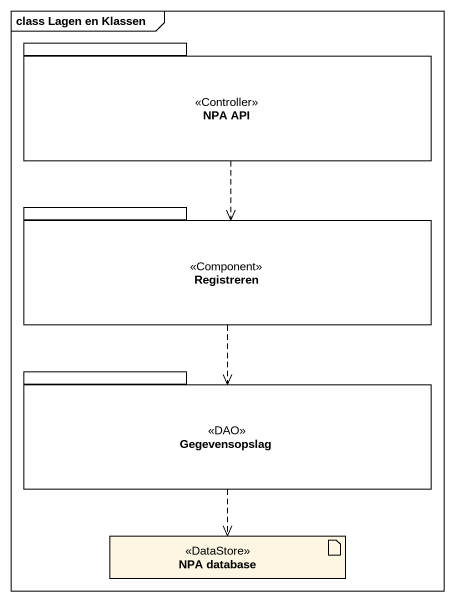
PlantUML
@startuml
mainframe class Lagen en Klassen
package "NPA API" as NPA_API <<Controller>> {
}
package Registreren <<Component>> {
}
package Gegevensopslag <<DAO>> {
}
artifact "NPA database" as NPA_database <<DataStore>>
NPA_API ..> Registreren
Registreren ..> Gegevensopslag
Gegevensopslag ..> NPA_database
@enduml
